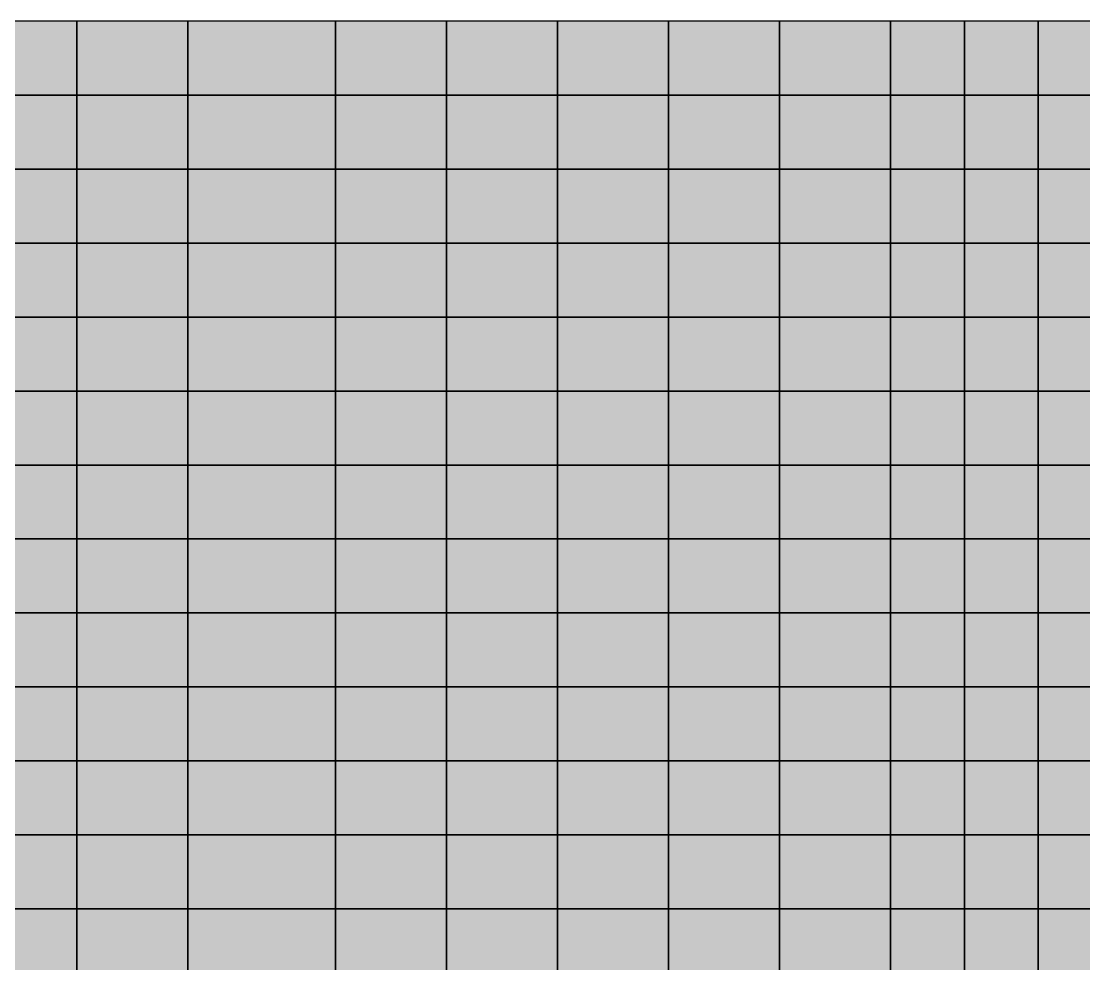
# Model space of a CAD drawing. Header units: inches. Extents: x -100 to 100, y -41 to 41.
# Drawn here: x -13.75 to 0.61, y -12.74 to 0 of the extents above; entities that cross this region are included whole.
import ezdxf

# ---------------------------------------------------------------- set-up
doc = ezdxf.new("R2010")
doc.units = ezdxf.units.IN
doc.header["$MEASUREMENT"] = 0

msp = doc.modelspace()

# ---------------------------------------------------------------- linework, layer by layer
at = {"color": 18, "true_color": 0x000000, "transparency": 33554532}
for p, q in [((-13, 0), (-14.5, 0)), ((-13, -1), (-13, 0)), ((-11.5, 0), (-13, 0)), ((-13, 0), (-13, -1)), ((-11.5, -1), (-11.5, 0)), ((-11.5, 0), (-11.5, -1)), ((-9.5, 0), (-11.5, 0)), ((-9.5, -1), (-9.5, 0)), ((-9.5, 0), (-9.5, -1)), ((-8, 0), (-9.5, 0)), ((-8, -1), (-8, 0)), ((-6.5, 0), (-8, 0)), ((-8, 0), (-8, -1)), ((-6.5, -1), (-6.5, 0)), ((-5, 0), (-6.5, 0)), ((-6.5, 0), (-6.5, -1)), ((-5, -1), (-5, 0)), ((-3.5, 0), (-5, 0)), ((-5, 0), (-5, -1)), ((-3.5, -1), (-3.5, 0)), ((-2, 0), (-3.5, 0)), ((-3.5, 0), (-3.5, -1)), ((-2, -1), (-2, 0)), ((-1, 0), (-2, 0)), ((-2, 0), (-2, -1)), ((-1, -1), (-1, 0)), ((0, 0), (-1, 0)), ((-1, 0), (-1, -1)), ((0, -1), (0, 0)), ((0.99, 0), (0, 0)), ((0, 0), (0, -1)), ((-13, -1), (-14.5, -1)), ((-14.5, -1), (-13, -1)), ((-13, -2), (-13, -1)), ((-13, -1), (-13, -2)), ((-11.5, -1), (-13, -1)), ((-13, -1), (-11.5, -1)), ((-11.5, -2), (-11.5, -1)), ((-11.5, -1), (-11.5, -2)), ((-9.5, -1), (-11.5, -1)), ((-11.5, -1), (-9.5, -1)), ((-9.5, -2), (-9.5, -1)), ((-9.5, -1), (-9.5, -2)), ((-8, -1), (-9.5, -1)), ((-9.5, -1), (-8, -1)), ((-8, -2), (-8, -1)), ((-6.5, -1), (-8, -1)), ((-8, -1), (-8, -2)), ((-8, -1), (-6.5, -1)), ((-6.5, -2), (-6.5, -1)), ((-5, -1), (-6.5, -1)), ((-6.5, -1), (-6.5, -2)), ((-6.5, -1), (-5, -1)), ((-5, -2), (-5, -1)), ((-3.5, -1), (-5, -1)), ((-5, -1), (-5, -2)), ((-5, -1), (-3.5, -1)), ((-3.5, -2), (-3.5, -1)), ((-2, -1), (-3.5, -1)), ((-3.5, -1), (-3.5, -2)), ((-3.5, -1), (-2, -1)), ((-2, -2), (-2, -1)), ((-1, -1), (-2, -1)), ((-2, -1), (-2, -2)), ((-2, -1), (-1, -1)), ((-1, -2), (-1, -1)), ((0, -1), (-1, -1)), ((-1, -1), (-1, -2)), ((-1, -1), (0, -1)), ((0, -2), (0, -1)), ((0.99, -1), (0, -1)), ((0, -1), (0, -2)), ((0, -1), (0.99, -1)), ((-13, -2), (-14.5, -2)), ((-14.5, -2), (-13, -2)), ((-13, -3), (-13, -2)), ((-11.5, -2), (-13, -2)), ((-13, -2), (-13, -3)), ((-13, -2), (-11.5, -2)), ((-11.5, -3), (-11.5, -2)), ((-11.5, -2), (-11.5, -3)), ((-9.5, -2), (-11.5, -2)), ((-11.5, -2), (-9.5, -2)), ((-9.5, -3), (-9.5, -2)), ((-9.5, -2), (-9.5, -3)), ((-8, -2), (-9.5, -2)), ((-9.5, -2), (-8, -2)), ((-8, -3), (-8, -2)), ((-6.5, -2), (-8, -2)), ((-8, -2), (-8, -3)), ((-8, -2), (-6.5, -2)), ((-6.5, -3), (-6.5, -2)), ((-5, -2), (-6.5, -2)), ((-6.5, -2), (-6.5, -3)), ((-6.5, -2), (-5, -2)), ((-5, -3), (-5, -2)), ((-5, -2), (-3.5, -2)), ((-3.5, -2), (-5, -2)), ((-5, -2), (-5, -3)), ((-3.5, -3), (-3.5, -2)), ((-2, -2), (-3.5, -2)), ((-3.5, -2), (-3.5, -3)), ((-3.5, -2), (-2, -2)), ((-2, -3), (-2, -2)), ((-1, -2), (-2, -2)), ((-2, -2), (-2, -3)), ((-2, -2), (-1, -2)), ((-1, -3), (-1, -2)), ((0, -2), (-1, -2)), ((-1, -2), (-1, -3)), ((-1, -2), (0, -2)), ((0, -3), (0, -2)), ((0.99, -2), (0, -2)), ((0, -2), (0, -3)), ((0, -2), (0.99, -2)), ((-13, -3), (-14.5, -3)), ((-14.5, -3), (-13, -3)), ((-13, -4), (-13, -3)), ((-11.5, -3), (-13, -3)), ((-13, -3), (-13, -4)), ((-13, -3), (-11.5, -3)), ((-11.5, -4), (-11.5, -3)), ((-11.5, -3), (-9.5, -3)), ((-9.5, -3), (-11.5, -3)), ((-11.5, -3), (-11.5, -4)), ((-9.5, -4), (-9.5, -3)), ((-8, -3), (-9.5, -3)), ((-9.5, -3), (-9.5, -4)), ((-9.5, -3), (-8, -3)), ((-8, -4), (-8, -3)), ((-6.5, -3), (-8, -3)), ((-8, -3), (-8, -4)), ((-8, -3), (-6.5, -3)), ((-6.5, -4), (-6.5, -3)), ((-5, -3), (-6.5, -3)), ((-6.5, -3), (-6.5, -4)), ((-6.5, -3), (-5, -3)), ((-5, -4), (-5, -3)), ((-3.5, -3), (-5, -3)), ((-5, -3), (-5, -4)), ((-5, -3), (-3.5, -3)), ((-3.5, -4), (-3.5, -3)), ((-2, -3), (-3.5, -3)), ((-3.5, -3), (-3.5, -4)), ((-3.5, -3), (-2, -3)), ((-2, -4), (-2, -3)), ((-1, -3), (-2, -3)), ((-2, -3), (-2, -4)), ((-2, -3), (-1, -3)), ((-1, -4), (-1, -3)), ((0, -3), (-1, -3)), ((-1, -3), (-1, -4)), ((-1, -3), (0, -3)), ((0, -4), (0, -3)), ((0.99, -3), (0, -3)), ((0, -3), (0, -4)), ((0, -3), (0.99, -3)), ((-13, -4), (-14.5, -4)), ((-14.5, -4), (-13, -4)), ((-13, -5), (-13, -4)), ((-13, -4), (-13, -5)), ((-11.5, -4), (-13, -4)), ((-13, -4), (-11.5, -4)), ((-11.5, -5), (-11.5, -4)), ((-11.5, -4), (-11.5, -5)), ((-9.5, -4), (-11.5, -4)), ((-11.5, -4), (-9.5, -4)), ((-9.5, -5), (-9.5, -4)), ((-9.5, -4), (-9.5, -5)), ((-8, -4), (-9.5, -4)), ((-9.5, -4), (-8, -4)), ((-8, -5), (-8, -4)), ((-6.5, -4), (-8, -4)), ((-8, -4), (-8, -5)), ((-8, -4), (-6.5, -4)), ((-6.5, -5), (-6.5, -4)), ((-5, -4), (-6.5, -4)), ((-6.5, -4), (-6.5, -5)), ((-6.5, -4), (-5, -4)), ((-5, -5), (-5, -4)), ((-3.5, -4), (-5, -4)), ((-5, -4), (-5, -5)), ((-5, -4), (-3.5, -4)), ((-3.5, -5), (-3.5, -4)), ((-2, -4), (-3.5, -4)), ((-3.5, -4), (-3.5, -5)), ((-3.5, -4), (-2, -4)), ((-2, -5), (-2, -4)), ((-1, -4), (-2, -4)), ((-2, -4), (-2, -5)), ((-2, -4), (-1, -4)), ((-1, -5), (-1, -4)), ((-1, -4), (0, -4)), ((0, -4), (-1, -4)), ((-1, -4), (-1, -5)), ((0, -5), (0, -4)), ((0.99, -4), (0, -4)), ((0, -4), (0, -5)), ((0, -4), (0.99, -4)), ((-13, -5), (-14.5, -5)), ((-14.5, -5), (-13, -5)), ((-13, -6), (-13, -5)), ((-11.5, -5), (-13, -5)), ((-13, -5), (-13, -6)), ((-13, -5), (-11.5, -5)), ((-11.5, -6), (-11.5, -5)), ((-9.5, -5), (-11.5, -5)), ((-11.5, -5), (-11.5, -6)), ((-11.5, -5), (-9.5, -5)), ((-9.5, -6), (-9.5, -5)), ((-8, -5), (-9.5, -5)), ((-9.5, -5), (-9.5, -6)), ((-9.5, -5), (-8, -5)), ((-8, -6), (-8, -5)), ((-6.5, -5), (-8, -5)), ((-8, -5), (-8, -6)), ((-8, -5), (-6.5, -5)), ((-6.5, -6), (-6.5, -5)), ((-5, -5), (-6.5, -5)), ((-6.5, -5), (-6.5, -6)), ((-6.5, -5), (-5, -5)), ((-5, -6), (-5, -5)), ((-3.5, -5), (-5, -5)), ((-5, -5), (-5, -6)), ((-5, -5), (-3.5, -5)), ((-3.5, -6), (-3.5, -5)), ((-2, -5), (-3.5, -5)), ((-3.5, -5), (-3.5, -6)), ((-3.5, -5), (-2, -5)), ((-2, -6), (-2, -5)), ((-1, -5), (-2, -5)), ((-2, -5), (-2, -6)), ((-2, -5), (-1, -5)), ((-1, -6), (-1, -5)), ((0, -5), (-1, -5)), ((-1, -5), (-1, -6)), ((-1, -5), (0, -5)), ((0, -6), (0, -5)), ((0.99, -5), (0, -5)), ((0, -5), (0, -6)), ((0, -5), (0.99, -5)), ((-13, -6), (-14.5, -6)), ((-14.5, -6), (-13, -6)), ((-13, -7), (-13, -6)), ((-11.5, -6), (-13, -6)), ((-13, -6), (-13, -7)), ((-13, -6), (-11.5, -6)), ((-11.5, -7), (-11.5, -6)), ((-9.5, -6), (-11.5, -6)), ((-11.5, -6), (-11.5, -7)), ((-11.5, -6), (-9.5, -6)), ((-9.5, -7), (-9.5, -6)), ((-8, -6), (-9.5, -6)), ((-9.5, -6), (-9.5, -7)), ((-9.5, -6), (-8, -6)), ((-8, -7), (-8, -6)), ((-8, -6), (-6.5, -6)), ((-6.5, -6), (-8, -6)), ((-8, -6), (-8, -7)), ((-6.5, -7), (-6.5, -6)), ((-5, -6), (-6.5, -6)), ((-6.5, -6), (-6.5, -7)), ((-6.5, -6), (-5, -6)), ((-5, -7), (-5, -6)), ((-3.5, -6), (-5, -6)), ((-5, -6), (-5, -7)), ((-5, -6), (-3.5, -6)), ((-3.5, -7), (-3.5, -6)), ((-2, -6), (-3.5, -6)), ((-3.5, -6), (-3.5, -7)), ((-3.5, -6), (-2, -6)), ((-2, -7), (-2, -6)), ((-1, -6), (-2, -6)), ((-2, -6), (-2, -7)), ((-2, -6), (-1, -6)), ((-1, -7), (-1, -6)), ((0, -6), (-1, -6)), ((-1, -6), (-1, -7)), ((-1, -6), (0, -6)), ((0, -7), (0, -6)), ((0.99, -6), (0, -6)), ((0, -6), (0, -7)), ((0, -6), (0.99, -6)), ((-13, -7), (-14.5, -7)), ((-14.5, -7), (-13, -7)), ((-13, -8), (-13, -7)), ((-11.5, -7), (-13, -7)), ((-13, -7), (-13, -8)), ((-13, -7), (-11.5, -7)), ((-11.5, -8), (-11.5, -7)), ((-11.5, -7), (-11.5, -8)), ((-9.5, -7), (-11.5, -7)), ((-11.5, -7), (-9.5, -7)), ((-9.5, -8), (-9.5, -7)), ((-9.5, -7), (-9.5, -8)), ((-8, -7), (-9.5, -7)), ((-9.5, -7), (-8, -7)), ((-8, -8), (-8, -7)), ((-6.5, -7), (-8, -7)), ((-8, -7), (-8, -8)), ((-8, -7), (-6.5, -7)), ((-6.5, -8), (-6.5, -7)), ((-5, -7), (-6.5, -7)), ((-6.5, -7), (-6.5, -8)), ((-6.5, -7), (-5, -7)), ((-5, -8), (-5, -7)), ((-3.5, -7), (-5, -7)), ((-5, -7), (-5, -8)), ((-5, -7), (-3.5, -7)), ((-3.5, -8), (-3.5, -7)), ((-2, -7), (-3.5, -7)), ((-3.5, -7), (-3.5, -8)), ((-3.5, -7), (-2, -7)), ((-2, -8), (-2, -7)), ((-1, -7), (-2, -7)), ((-2, -7), (-2, -8)), ((-2, -7), (-1, -7)), ((-1, -8), (-1, -7)), ((0, -7), (-1, -7)), ((-1, -7), (-1, -8)), ((-1, -7), (0, -7)), ((0, -8), (0, -7)), ((0.99, -7), (0, -7)), ((0, -7), (0, -8)), ((0, -7), (0.99, -7)), ((-14.5, -8), (-13, -8)), ((-13, -8), (-14.5, -8)), ((-13, -9), (-13, -8)), ((-11.5, -8), (-13, -8)), ((-13, -8), (-13, -9)), ((-13, -8), (-11.5, -8)), ((-11.5, -9), (-11.5, -8)), ((-9.5, -8), (-11.5, -8)), ((-11.5, -8), (-11.5, -9)), ((-11.5, -8), (-9.5, -8)), ((-9.5, -9), (-9.5, -8)), ((-8, -8), (-9.5, -8)), ((-9.5, -8), (-9.5, -9)), ((-9.5, -8), (-8, -8)), ((-8, -9), (-8, -8)), ((-8, -8), (-8, -9)), ((-6.5, -8), (-8, -8)), ((-8, -8), (-6.5, -8)), ((-6.5, -9), (-6.5, -8)), ((-5, -8), (-6.5, -8)), ((-6.5, -8), (-6.5, -9)), ((-6.5, -8), (-5, -8)), ((-5, -9), (-5, -8)), ((-3.5, -8), (-5, -8)), ((-5, -8), (-5, -9)), ((-5, -8), (-3.5, -8)), ((-3.5, -9), (-3.5, -8)), ((-3.5, -8), (-2, -8)), ((-2, -8), (-3.5, -8)), ((-3.5, -8), (-3.5, -9)), ((-2, -9), (-2, -8)), ((-1, -8), (-2, -8)), ((-2, -8), (-2, -9)), ((-2, -8), (-1, -8)), ((-1, -9), (-1, -8)), ((0, -8), (-1, -8)), ((-1, -8), (-1, -9)), ((-1, -8), (0, -8)), ((0, -9), (0, -8)), ((0.99, -8), (0, -8)), ((0, -8), (0, -9)), ((0, -8), (0.99, -8)), ((-13, -9), (-14.5, -9)), ((-14.5, -9), (-13, -9)), ((-13, -10), (-13, -9)), ((-11.5, -9), (-13, -9)), ((-13, -9), (-13, -10)), ((-13, -9), (-11.5, -9)), ((-11.5, -10), (-11.5, -9)), ((-9.5, -9), (-11.5, -9)), ((-11.5, -9), (-11.5, -10)), ((-11.5, -9), (-9.5, -9)), ((-9.5, -10), (-9.5, -9)), ((-8, -9), (-9.5, -9)), ((-9.5, -9), (-9.5, -10)), ((-9.5, -9), (-8, -9)), ((-8, -10), (-8, -9)), ((-8, -9), (-8, -10)), ((-6.5, -9), (-8, -9)), ((-8, -9), (-6.5, -9)), ((-6.5, -10), (-6.5, -9)), ((-5, -9), (-6.5, -9)), ((-6.5, -9), (-6.5, -10)), ((-6.5, -9), (-5, -9)), ((-5, -10), (-5, -9)), ((-3.5, -9), (-5, -9)), ((-5, -9), (-5, -10)), ((-5, -9), (-3.5, -9)), ((-3.5, -10), (-3.5, -9)), ((-2, -9), (-3.5, -9)), ((-3.5, -9), (-3.5, -10)), ((-3.5, -9), (-2, -9)), ((-2, -10), (-2, -9)), ((-1, -9), (-2, -9)), ((-2, -9), (-2, -10)), ((-2, -9), (-1, -9)), ((-1, -10), (-1, -9)), ((0, -9), (-1, -9)), ((-1, -9), (-1, -10)), ((-1, -9), (0, -9)), ((0, -10), (0, -9)), ((0.99, -9), (0, -9)), ((0, -9), (0, -10)), ((0, -9), (0.99, -9)), ((-13, -10), (-14.5, -10)), ((-14.5, -10), (-13, -10)), ((-13, -11), (-13, -10)), ((-13, -10), (-13, -11)), ((-11.5, -10), (-13, -10)), ((-13, -10), (-11.5, -10)), ((-11.5, -11), (-11.5, -10)), ((-11.5, -10), (-11.5, -11)), ((-9.5, -10), (-11.5, -10)), ((-11.5, -10), (-9.5, -10)), ((-9.5, -11), (-9.5, -10)), ((-9.5, -10), (-9.5, -11)), ((-8, -10), (-9.5, -10)), ((-9.5, -10), (-8, -10)), ((-8, -11), (-8, -10)), ((-8, -10), (-8, -11)), ((-6.5, -10), (-8, -10)), ((-8, -10), (-6.5, -10)), ((-6.5, -11), (-6.5, -10)), ((-5, -10), (-6.5, -10)), ((-6.5, -10), (-6.5, -11)), ((-6.5, -10), (-5, -10)), ((-5, -11), (-5, -10)), ((-3.5, -10), (-5, -10)), ((-5, -10), (-5, -11)), ((-5, -10), (-3.5, -10)), ((-3.5, -11), (-3.5, -10)), ((-2, -10), (-3.5, -10)), ((-3.5, -10), (-3.5, -11)), ((-3.5, -10), (-2, -10)), ((-2, -11), (-2, -10)), ((-1, -10), (-2, -10)), ((-2, -10), (-2, -11)), ((-2, -10), (-1, -10)), ((-1, -11), (-1, -10)), ((0, -10), (-1, -10)), ((-1, -10), (-1, -11)), ((-1, -10), (0, -10)), ((0, -11), (0, -10)), ((0, -10), (0.99, -10)), ((0.99, -10), (0, -10)), ((0, -10), (0, -11)), ((-13, -11), (-14.5, -11)), ((-14.5, -11), (-13, -11)), ((-13, -12), (-13, -11)), ((-13, -11), (-13, -12)), ((-11.5, -11), (-13, -11)), ((-13, -11), (-11.5, -11)), ((-11.5, -12), (-11.5, -11)), ((-11.5, -11), (-11.5, -12)), ((-9.5, -11), (-11.5, -11)), ((-11.5, -11), (-9.5, -11)), ((-9.5, -12), (-9.5, -11)), ((-9.5, -11), (-9.5, -12)), ((-8, -11), (-9.5, -11)), ((-9.5, -11), (-8, -11)), ((-8, -12), (-8, -11)), ((-8, -11), (-8, -12)), ((-6.5, -11), (-8, -11)), ((-8, -11), (-6.5, -11)), ((-6.5, -12), (-6.5, -11)), ((-5, -11), (-6.5, -11)), ((-6.5, -11), (-6.5, -12)), ((-6.5, -11), (-5, -11)), ((-5, -12), (-5, -11)), ((-3.5, -11), (-5, -11)), ((-5, -11), (-5, -12)), ((-5, -11), (-3.5, -11)), ((-3.5, -12), (-3.5, -11)), ((-2, -11), (-3.5, -11)), ((-3.5, -11), (-3.5, -12)), ((-3.5, -11), (-2, -11)), ((-2, -12), (-2, -11)), ((-1, -11), (-2, -11)), ((-2, -11), (-2, -12)), ((-2, -11), (-1, -11)), ((-1, -12), (-1, -11)), ((0, -11), (-1, -11)), ((-1, -11), (-1, -12)), ((-1, -11), (0, -11)), ((0, -12), (0, -11)), ((0.99, -11), (0, -11)), ((0, -11), (0, -12)), ((0, -11), (0.99, -11)), ((-13, -12), (-14.5, -12)), ((-14.5, -12), (-13, -12)), ((-13, -13), (-13, -12)), ((-13, -12), (-13, -13)), ((-11.5, -12), (-13, -12)), ((-13, -12), (-11.5, -12)), ((-11.5, -13), (-11.5, -12)), ((-11.5, -12), (-11.5, -13)), ((-9.5, -12), (-11.5, -12)), ((-11.5, -12), (-9.5, -12)), ((-9.5, -13), (-9.5, -12)), ((-9.5, -12), (-9.5, -13)), ((-8, -12), (-9.5, -12)), ((-9.5, -12), (-8, -12)), ((-8, -13), (-8, -12)), ((-8, -12), (-8, -13)), ((-6.5, -12), (-8, -12)), ((-8, -12), (-6.5, -12)), ((-6.5, -13), (-6.5, -12)), ((-6.5, -12), (-5, -12)), ((-5, -12), (-6.5, -12)), ((-6.5, -12), (-6.5, -13)), ((-5, -13), (-5, -12)), ((-3.5, -12), (-5, -12)), ((-5, -12), (-5, -13)), ((-5, -12), (-3.5, -12)), ((-3.5, -13), (-3.5, -12)), ((-2, -12), (-3.5, -12)), ((-3.5, -12), (-3.5, -13)), ((-3.5, -12), (-2, -12)), ((-2, -13), (-2, -12)), ((-1, -12), (-2, -12)), ((-2, -12), (-2, -13)), ((-2, -12), (-1, -12)), ((-1, -13), (-1, -12)), ((0, -12), (-1, -12)), ((-1, -12), (-1, -13)), ((-1, -12), (0, -12)), ((0, -13), (0, -12)), ((0.99, -12), (0, -12)), ((0, -12), (0, -13)), ((0, -12), (0.99, -12))]:
    msp.add_line(p, q, dxfattribs=at)
at = {"color": 212, "true_color": 0xbd27e2, "transparency": 33554687}
for points in [[(-13, 0), (-14.5, 0), (-14.5, -1)], [(-13, 0), (-14.5, -1), (-13, -1)], [(-11.5, 0), (-13, 0), (-13, -1)], [(-11.5, 0), (-13, -1), (-11.5, -1)], [(-11.5, 0), (-11.5, -1), (-9.5, -1)], [(-11.5, 0), (-9.5, -1), (-9.5, 0)], [(-9.5, 0), (-9.5, -1), (-8, -1)], [(-9.5, 0), (-8, -1), (-8, 0)], [(-6.5, 0), (-8, 0), (-8, -1)], [(-6.5, 0), (-8, -1), (-6.5, -1)], [(-5, 0), (-6.5, 0), (-6.5, -1)], [(-5, 0), (-6.5, -1), (-5, -1)], [(-3.5, 0), (-5, 0), (-5, -1)], [(-3.5, 0), (-5, -1), (-3.5, -1)], [(-2, 0), (-3.5, 0), (-3.5, -1)], [(-2, 0), (-3.5, -1), (-2, -1)], [(-1, 0), (-2, 0), (-2, -1)], [(-1, 0), (-2, -1), (-1, -1)], [(0, 0), (-1, 0), (-1, -1)], [(0, 0), (-1, -1), (0, -1)], [(0.99, 0), (0, 0), (0, -1)], [(0.99, 0), (0, -1), (0.99, -1)], [(-13, -1), (-14.5, -1), (-14.5, -2)], [(-13, -1), (-14.5, -2), (-13, -2)], [(-13, -1), (-13, -2), (-11.5, -2)], [(-13, -1), (-11.5, -2), (-11.5, -1)], [(-11.5, -1), (-11.5, -2), (-9.5, -2)], [(-11.5, -1), (-9.5, -2), (-9.5, -1)], [(-9.5, -1), (-9.5, -2), (-8, -2)], [(-9.5, -1), (-8, -2), (-8, -1)], [(-6.5, -1), (-8, -1), (-8, -2)], [(-6.5, -1), (-8, -2), (-6.5, -2)], [(-5, -2), (-5, -1), (-6.5, -1)], [(-5, -2), (-6.5, -1), (-6.5, -2)], [(-3.5, -2), (-3.5, -1), (-5, -1)], [(-3.5, -2), (-5, -1), (-5, -2)], [(-2, -2), (-2, -1), (-3.5, -1)], [(-2, -2), (-3.5, -1), (-3.5, -2)], [(-1, -2), (-1, -1), (-2, -1)], [(-1, -2), (-2, -1), (-2, -2)], [(0, -1), (-1, -1), (-1, -2)], [(0, -1), (-1, -2), (0, -2)], [(0.99, -1), (0, -1), (0, -2)], [(0.99, -1), (0, -2), (0.99, -2)], [(-13, -2), (-14.5, -2), (-14.5, -3)], [(-13, -2), (-14.5, -3), (-13, -3)], [(-11.5, -2), (-13, -2), (-13, -3)], [(-11.5, -2), (-13, -3), (-11.5, -3)], [(-11.5, -2), (-11.5, -3), (-9.5, -3)], [(-11.5, -2), (-9.5, -3), (-9.5, -2)], [(-9.5, -2), (-9.5, -3), (-8, -3)], [(-9.5, -2), (-8, -3), (-8, -2)], [(-6.5, -2), (-8, -2), (-8, -3)], [(-6.5, -2), (-8, -3), (-6.5, -3)], [(-5, -3), (-5, -2), (-6.5, -2)], [(-5, -3), (-6.5, -2), (-6.5, -3)], [(-3.5, -2), (-5, -2), (-5, -3)], [(-3.5, -2), (-5, -3), (-3.5, -3)], [(-2, -2), (-3.5, -2), (-3.5, -3)], [(-2, -2), (-3.5, -3), (-2, -3)], [(-1, -3), (-1, -2), (-2, -2)], [(-1, -3), (-2, -2), (-2, -3)], [(0, -2), (-1, -2), (-1, -3)], [(0, -2), (-1, -3), (0, -3)], [(0.99, -2), (0, -2), (0, -3)], [(0.99, -2), (0, -3), (0.99, -3)], [(-14.5, -3), (-14.5, -4), (-13, -4)], [(-14.5, -3), (-13, -4), (-13, -3)], [(-11.5, -3), (-13, -3), (-13, -4)], [(-11.5, -3), (-13, -4), (-11.5, -4)], [(-9.5, -3), (-11.5, -3), (-11.5, -4)], [(-9.5, -3), (-11.5, -4), (-9.5, -4)], [(-8, -3), (-9.5, -3), (-9.5, -4)], [(-8, -3), (-9.5, -4), (-8, -4)], [(-6.5, -3), (-8, -3), (-8, -4)], [(-6.5, -3), (-8, -4), (-6.5, -4)], [(-5, -4), (-5, -3), (-6.5, -3)], [(-5, -4), (-6.5, -3), (-6.5, -4)], [(-3.5, -4), (-3.5, -3), (-5, -3)], [(-3.5, -4), (-5, -3), (-5, -4)], [(-2, -3), (-3.5, -3), (-3.5, -4)], [(-2, -3), (-3.5, -4), (-2, -4)], [(-1, -3), (-2, -3), (-2, -4)], [(-1, -3), (-2, -4), (-1, -4)], [(0, -3), (-1, -3), (-1, -4)], [(0, -3), (-1, -4), (0, -4)], [(0.99, -3), (0, -3), (0, -4)], [(0.99, -3), (0, -4), (0.99, -4)], [(-13, -4), (-14.5, -4), (-14.5, -5)], [(-13, -4), (-14.5, -5), (-13, -5)], [(-13, -4), (-13, -5), (-11.5, -5)], [(-13, -4), (-11.5, -5), (-11.5, -4)], [(-11.5, -4), (-11.5, -5), (-9.5, -5)], [(-11.5, -4), (-9.5, -5), (-9.5, -4)], [(-9.5, -4), (-9.5, -5), (-8, -5)], [(-9.5, -4), (-8, -5), (-8, -4)], [(-6.5, -4), (-8, -4), (-8, -5)], [(-6.5, -4), (-8, -5), (-6.5, -5)], [(-5, -5), (-5, -4), (-6.5, -4)], [(-5, -5), (-6.5, -4), (-6.5, -5)], [(-3.5, -5), (-3.5, -4), (-5, -4)], [(-3.5, -5), (-5, -4), (-5, -5)], [(-2, -5), (-2, -4), (-3.5, -4)], [(-2, -5), (-3.5, -4), (-3.5, -5)], [(-1, -5), (-1, -4), (-2, -4)], [(-1, -5), (-2, -4), (-2, -5)], [(0, -4), (-1, -4), (-1, -5)], [(0, -4), (-1, -5), (0, -5)], [(0.99, -5), (0.99, -4), (0, -4)], [(0.99, -5), (0, -4), (0, -5)], [(-13, -5), (-14.5, -5), (-14.5, -6)], [(-13, -5), (-14.5, -6), (-13, -6)], [(-11.5, -5), (-13, -5), (-13, -6)], [(-11.5, -5), (-13, -6), (-11.5, -6)], [(-9.5, -5), (-11.5, -5), (-11.5, -6)], [(-9.5, -5), (-11.5, -6), (-9.5, -6)], [(-8, -5), (-9.5, -5), (-9.5, -6)], [(-8, -5), (-9.5, -6), (-8, -6)], [(-6.5, -5), (-8, -5), (-8, -6)], [(-6.5, -5), (-8, -6), (-6.5, -6)], [(-5, -5), (-6.5, -5), (-6.5, -6)], [(-5, -5), (-6.5, -6), (-5, -6)], [(-3.5, -5), (-5, -5), (-5, -6)], [(-3.5, -5), (-5, -6), (-3.5, -6)], [(-2, -5), (-3.5, -5), (-3.5, -6)], [(-2, -5), (-3.5, -6), (-2, -6)], [(-1, -5), (-2, -5), (-2, -6)], [(-1, -5), (-2, -6), (-1, -6)], [(0, -5), (-1, -5), (-1, -6)], [(0, -5), (-1, -6), (0, -6)], [(0.99, -5), (0, -5), (0, -6)], [(0.99, -5), (0, -6), (0.99, -6)], [(-13, -6), (-14.5, -6), (-14.5, -7)], [(-13, -6), (-14.5, -7), (-13, -7)], [(-11.5, -6), (-13, -6), (-13, -7)], [(-11.5, -6), (-13, -7), (-11.5, -7)], [(-9.5, -6), (-11.5, -6), (-11.5, -7)], [(-9.5, -6), (-11.5, -7), (-9.5, -7)], [(-8, -6), (-9.5, -6), (-9.5, -7)], [(-8, -6), (-9.5, -7), (-8, -7)], [(-6.5, -6), (-8, -6), (-8, -7)], [(-6.5, -6), (-8, -7), (-6.5, -7)], [(-5, -7), (-5, -6), (-6.5, -6)], [(-5, -7), (-6.5, -6), (-6.5, -7)], [(-3.5, -6), (-5, -6), (-5, -7)], [(-3.5, -6), (-5, -7), (-3.5, -7)], [(-2, -6), (-3.5, -6), (-3.5, -7)], [(-2, -6), (-3.5, -7), (-2, -7)], [(-1, -6), (-2, -6), (-2, -7)], [(-1, -6), (-2, -7), (-1, -7)], [(0, -6), (-1, -6), (-1, -7)], [(0, -6), (-1, -7), (0, -7)], [(0.99, -6), (0, -6), (0, -7)], [(0.99, -6), (0, -7), (0.99, -7)], [(-13, -7), (-14.5, -7), (-14.5, -8)], [(-13, -7), (-14.5, -8), (-13, -8)], [(-11.5, -7), (-13, -7), (-13, -8)], [(-11.5, -7), (-13, -8), (-11.5, -8)], [(-11.5, -7), (-11.5, -8), (-9.5, -8)], [(-11.5, -7), (-9.5, -8), (-9.5, -7)], [(-9.5, -7), (-9.5, -8), (-8, -8)], [(-9.5, -7), (-8, -8), (-8, -7)], [(-6.5, -7), (-8, -7), (-8, -8)], [(-6.5, -7), (-8, -8), (-6.5, -8)], [(-5, -8), (-5, -7), (-6.5, -7)], [(-5, -8), (-6.5, -7), (-6.5, -8)], [(-3.5, -7), (-5, -7), (-5, -8)], [(-3.5, -7), (-5, -8), (-3.5, -8)], [(-2, -7), (-3.5, -7), (-3.5, -8)], [(-2, -7), (-3.5, -8), (-2, -8)], [(-1, -7), (-2, -7), (-2, -8)], [(-1, -7), (-2, -8), (-1, -8)], [(0, -7), (-1, -7), (-1, -8)], [(0, -7), (-1, -8), (0, -8)], [(0.99, -7), (0, -7), (0, -8)], [(0.99, -7), (0, -8), (0.99, -8)], [(-14.5, -8), (-14.5, -9), (-13, -9)], [(-14.5, -8), (-13, -9), (-13, -8)], [(-11.5, -8), (-13, -8), (-13, -9)], [(-11.5, -8), (-13, -9), (-11.5, -9)], [(-9.5, -8), (-11.5, -8), (-11.5, -9)], [(-9.5, -8), (-11.5, -9), (-9.5, -9)], [(-8, -8), (-9.5, -8), (-9.5, -9)], [(-8, -8), (-9.5, -9), (-8, -9)], [(-8, -8), (-8, -9), (-6.5, -9)], [(-8, -8), (-6.5, -9), (-6.5, -8)], [(-5, -9), (-5, -8), (-6.5, -8)], [(-5, -9), (-6.5, -8), (-6.5, -9)], [(-3.5, -9), (-3.5, -8), (-5, -8)], [(-3.5, -9), (-5, -8), (-5, -9)], [(-2, -9), (-2, -8), (-3.5, -8)], [(-2, -9), (-3.5, -8), (-3.5, -9)], [(-1, -9), (-1, -8), (-2, -8)], [(-1, -9), (-2, -8), (-2, -9)], [(0, -9), (0, -8), (-1, -8)], [(0, -9), (-1, -8), (-1, -9)], [(0.99, -8), (0, -8), (0, -9)], [(0.99, -8), (0, -9), (0.99, -9)], [(-13, -9), (-14.5, -9), (-14.5, -10)], [(-13, -9), (-14.5, -10), (-13, -10)], [(-11.5, -9), (-13, -9), (-13, -10)], [(-11.5, -9), (-13, -10), (-11.5, -10)], [(-9.5, -9), (-11.5, -9), (-11.5, -10)], [(-9.5, -9), (-11.5, -10), (-9.5, -10)], [(-8, -9), (-9.5, -9), (-9.5, -10)], [(-8, -9), (-9.5, -10), (-8, -10)], [(-8, -9), (-8, -10), (-6.5, -10)], [(-8, -9), (-6.5, -10), (-6.5, -9)], [(-5, -10), (-5, -9), (-6.5, -9)], [(-5, -10), (-6.5, -9), (-6.5, -10)], [(-3.5, -9), (-5, -9), (-5, -10)], [(-3.5, -9), (-5, -10), (-3.5, -10)], [(-2, -9), (-3.5, -9), (-3.5, -10)], [(-2, -9), (-3.5, -10), (-2, -10)], [(-1, -9), (-2, -9), (-2, -10)], [(-1, -9), (-2, -10), (-1, -10)], [(0, -9), (-1, -9), (-1, -10)], [(0, -9), (-1, -10), (0, -10)], [(0.99, -9), (0, -9), (0, -10)], [(0.99, -9), (0, -10), (0.99, -10)], [(-13, -10), (-14.5, -10), (-14.5, -11)], [(-13, -10), (-14.5, -11), (-13, -11)], [(-13, -10), (-13, -11), (-11.5, -11)], [(-13, -10), (-11.5, -11), (-11.5, -10)], [(-11.5, -10), (-11.5, -11), (-9.5, -11)], [(-11.5, -10), (-9.5, -11), (-9.5, -10)], [(-9.5, -10), (-9.5, -11), (-8, -11)], [(-9.5, -10), (-8, -11), (-8, -10)], [(-8, -10), (-8, -11), (-6.5, -11)], [(-8, -10), (-6.5, -11), (-6.5, -10)], [(-5, -11), (-5, -10), (-6.5, -10)], [(-5, -11), (-6.5, -10), (-6.5, -11)], [(-3.5, -10), (-5, -10), (-5, -11)], [(-3.5, -10), (-5, -11), (-3.5, -11)], [(-2, -11), (-2, -10), (-3.5, -10)], [(-2, -11), (-3.5, -10), (-3.5, -11)], [(-1, -11), (-1, -10), (-2, -10)], [(-1, -11), (-2, -10), (-2, -11)], [(0, -10), (-1, -10), (-1, -11)], [(0, -10), (-1, -11), (0, -11)], [(0.99, -10), (0, -10), (0, -11)], [(0.99, -10), (0, -11), (0.99, -11)], [(-13, -11), (-14.5, -11), (-14.5, -12)], [(-13, -11), (-14.5, -12), (-13, -12)], [(-13, -11), (-13, -12), (-11.5, -12)], [(-13, -11), (-11.5, -12), (-11.5, -11)], [(-11.5, -11), (-11.5, -12), (-9.5, -12)], [(-11.5, -11), (-9.5, -12), (-9.5, -11)], [(-9.5, -11), (-9.5, -12), (-8, -12)], [(-9.5, -11), (-8, -12), (-8, -11)], [(-8, -11), (-8, -12), (-6.5, -12)], [(-8, -11), (-6.5, -12), (-6.5, -11)], [(-5, -12), (-5, -11), (-6.5, -11)], [(-5, -12), (-6.5, -11), (-6.5, -12)], [(-3.5, -11), (-5, -11), (-5, -12)], [(-3.5, -11), (-5, -12), (-3.5, -12)], [(-2, -12), (-2, -11), (-3.5, -11)], [(-2, -12), (-3.5, -11), (-3.5, -12)], [(-1, -12), (-1, -11), (-2, -11)], [(-1, -12), (-2, -11), (-2, -12)], [(0, -11), (-1, -11), (-1, -12)], [(0, -11), (-1, -12), (0, -12)], [(0.99, -11), (0, -11), (0, -12)], [(0.99, -11), (0, -12), (0.99, -12)], [(-13, -12), (-14.5, -12), (-14.5, -13)], [(-13, -12), (-14.5, -13), (-13, -13)], [(-13, -12), (-13, -13), (-11.5, -13)], [(-13, -12), (-11.5, -13), (-11.5, -12)], [(-11.5, -12), (-11.5, -13), (-9.5, -13)], [(-11.5, -12), (-9.5, -13), (-9.5, -12)], [(-9.5, -12), (-9.5, -13), (-8, -13)], [(-9.5, -12), (-8, -13), (-8, -12)], [(-8, -12), (-8, -13), (-6.5, -13)], [(-8, -12), (-6.5, -13), (-6.5, -12)], [(-5, -13), (-5, -12), (-6.5, -12)], [(-5, -13), (-6.5, -12), (-6.5, -13)], [(-3.5, -12), (-5, -12), (-5, -13)], [(-3.5, -12), (-5, -13), (-3.5, -13)], [(-2, -13), (-2, -12), (-3.5, -12)], [(-2, -13), (-3.5, -12), (-3.5, -13)], [(-1, -13), (-1, -12), (-2, -12)], [(-1, -13), (-2, -12), (-2, -13)], [(0, -12), (-1, -12), (-1, -13)], [(0, -12), (-1, -13), (0, -13)], [(0.99, -12), (0, -12), (0, -13)], [(0.99, -12), (0, -13), (0.99, -13)]]:
    msp.add_solid(points, dxfattribs=at)

doc.saveas('drawing.dxf')
